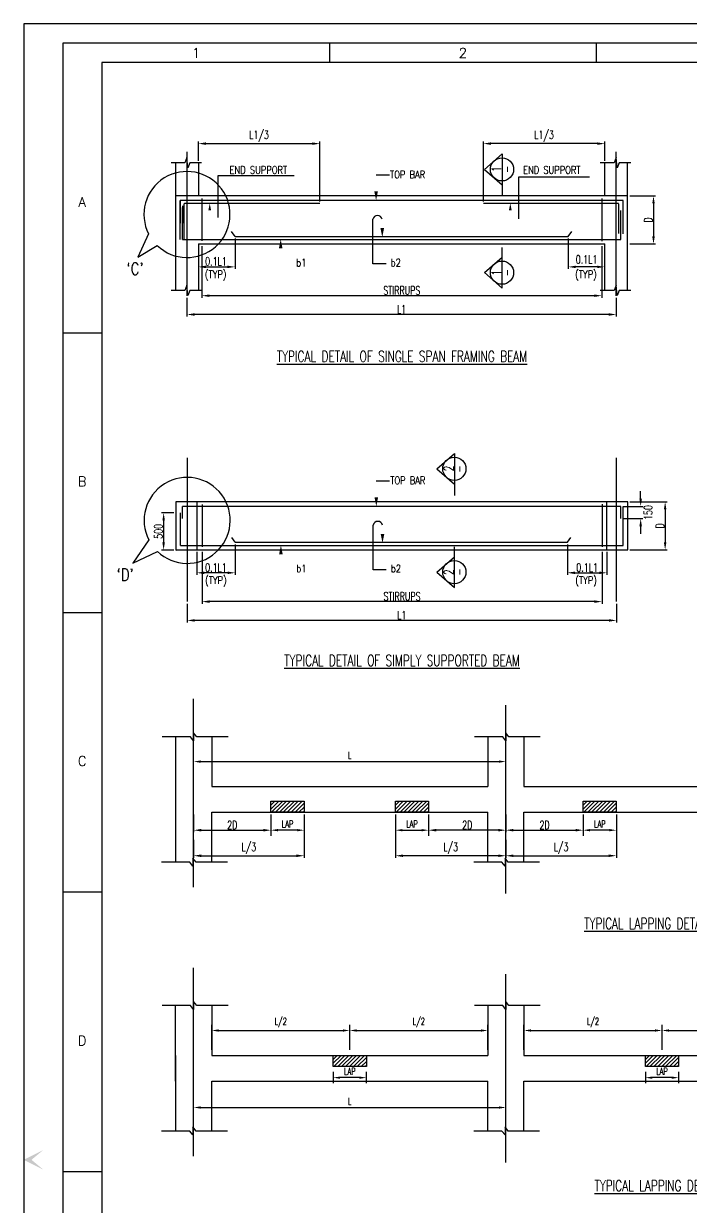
# Model space of a CAD drawing. Extents: x 489124 to 794428, y -356295 to -29813.
# Drawn here: x 511516 to 535695, y -221172 to -178265 of the extents above; entities that cross this region are included whole.
import ezdxf
from ezdxf.enums import TextEntityAlignment as Align
from ezdxf.lldxf.tags import DXFTag

# ---------------------------------------------------------------- set-up
doc = ezdxf.new("R2010")
doc.units = 0
doc.header["$LTSCALE"] = 500
doc.header["$MEASUREMENT"] = 0
doc.linetypes.add('CENTER2', pattern=[1.125, 0.75, -0.125, 0.125, -0.125])
doc.layers.get('DEFPOINTS').update_dxf_attribs({"color": 4})
for name, color, linetype in [('07', 5, 'Continuous'), ('08', 4, 'Continuous'), ('09', 6, 'Continuous'), ('BEAM', 4, 'Continuous'), ('BRAKE LINE', 8, 'Continuous'), ('CEN', 8, 'CENTER'), ('COL', 1, 'Continuous'), ('col & circal', 8, 'CENTER2'), ('CUTOUT2', 9, 'Continuous'), ('DIM', 5, 'Continuous'), ('LINK', 2, 'Continuous'), ('PNA', 10, 'Continuous'), ('REINFORCEMENT', 6, 'Continuous'), ('S-DIM-1', 5, 'Continuous'), ('SEC-LINE', 2, 'Continuous'), ('ST', 6, 'Continuous'), ('STIRRUPS', 2, 'Continuous'), ('TXT', 4, 'Continuous')]:
    doc.layers.add(name, color=color, linetype=linetype)
for name, color, linetype, lineweight in [('GRID TEXT', 6, 'Continuous', 15), ('HEADING-TXT', 1, 'Continuous', 25), ('SECT-TXT', 6, 'Continuous', 20)]:
    doc.layers.add(name, color=color, linetype=linetype, lineweight=lineweight)
doc.styles.add('ROMANC', font='romanc.shx', dxfattribs={"width": 0.8, "height": 250})
doc.styles.add('ROMANS', font='r.shx', dxfattribs={"width": 0.7, "bigfont": 'bigfont.shx'})
doc.styles.add('ROMENT', font='r.shx', dxfattribs={"bigfont": 'bigfont.shx'})
tags = doc.linetypes.add('CENTER', pattern=[2, 1.25, -0.25, 0.25, -0.25]).pattern_tags.tags
tags[10:11] = [DXFTag(74, 4), DXFTag(75, 0), DXFTag(340, '0'), DXFTag(46, 1.0), DXFTag(50, 0.0), DXFTag(44, 0.0), DXFTag(45, 0.0)]
tags[8:9] = [DXFTag(74, 4), DXFTag(75, 0), DXFTag(340, '0'), DXFTag(46, 1.0), DXFTag(50, 0.0), DXFTag(44, 0.0), DXFTag(45, 0.0)]
tags[6:7] = [DXFTag(74, 4), DXFTag(75, 0), DXFTag(340, '0'), DXFTag(46, 1.0), DXFTag(50, 0.0), DXFTag(44, 0.0), DXFTag(45, 0.0)]
tags[4:5] = [DXFTag(74, 4), DXFTag(75, 0), DXFTag(340, '0'), DXFTag(46, 1.0), DXFTag(50, 0.0), DXFTag(44, 0.0), DXFTag(45, 0.0)]
doc.dimstyles.new('Copy of INT2TIMES', dxfattribs={"dimtxt": 300, "dimasz": 275, "dimexe": 75, "dimexo": 75, "dimgap": 40, "dimtad": 1, "dimdec": 0, "dimlfac": 0.5, "dimrnd": 5, "dimzin": 0, "dimdsep": 46, "dimtxsty": 'ROMANS', "dimcen": -1, "dimclrd": 5, "dimclre": 5, "dimclrt": 4, "dimadec": 0, "dimazin": 0, "dimtfac": 1, "dimtdec": 0, "dimtix": 1, "dimtofl": 0, "dimtmove": 2, "dimatfit": 3, "dimfxl": 0, "dimtolj": 1, "dimtzin": 0, "dimarcsym": 0})
doc.dimstyles.new('dim100', dxfattribs={"dimtxt": 250, "dimasz": 250, "dimexe": 200, "dimexo": 200, "dimgap": 100, "dimtad": 1, "dimdec": 0, "dimzin": 0, "dimdsep": 46, "dimtxsty": 'ROMANS', "dimcen": 0, "dimclrd": 5, "dimclre": 5, "dimclrt": 4, "dimadec": 0, "dimazin": 0, "dimtfac": 1, "dimtdec": 0, "dimtix": 1, "dimtofl": 0, "dimtmove": 2, "dimatfit": 3, "dimfxl": 0, "dimtolj": 1, "dimtzin": 0, "dimlwd": -1, "dimlwe": -1, "dimarcsym": 0})

# ---------------------------------------------------------------- blocks, each defined once
blk = doc.blocks.new('FOLDER')
at = {"layer": 'PNA'}
for points in [[(-1250, 2500), (0, 0), (0, 1000)], [(1250, 2500), (0, 0), (0, 1000)]]:
    blk.add_solid(points, dxfattribs=at)
blk = doc.blocks.new('A1')
at = {"flags": 128}
blk.add_lwpolyline([(0, 0), (82779, 0), (82779, 58231), (0, 58231)], close=True, dxfattribs=at)
at = {"layer": 'PNA'}
for p, q in [((7718, 57739), (7718, 57247)), ((14453, 57739), (14453, 57247)), ((984, 50420), (1969, 50420)), ((984, 43358), (1969, 43358)), ((984, 36296), (1969, 36296)), ((984, 29233), (1969, 29233))]:
    blk.add_line(p, q, dxfattribs=at)
at = {"layer": 'PNA', "color": 1}
for points in [[(984, 492), (82287, 492), (82287, 57739), (984, 57739)], [(1969, 984), (81794, 984), (81794, 57247), (1969, 57247)]]:
    blk.add_lwpolyline(points, close=True, dxfattribs=at)
at = {"layer": 'PNA', "xscale": 0.196857838483993, "yscale": 0.196857838483993, "zscale": 0.196857838483993, "rotation": 270}
blk.add_blockref('FOLDER', (0, 29529), dxfattribs=at)
at = {"layer": 'PNA', "style": 'ROMANS'}
for s, p in [('1', (4352, 57493)), ('2', (11086, 57493)), ('A', (1476, 53728)), ('B', (1476, 46666)), ('C', (1476, 39604)), ('D', (1476, 32541))]:
    blk.add_text(s, height=246, dxfattribs=at).set_placement(p, align=Align.MIDDLE)
blk = doc.blocks.new('*D818')
at = {"layer": 'DEFPOINTS', "color": 0, "ltscale": 2}
for p in [(517969, -186251), (532456, -186251), (517969, -188126)]:
    blk.add_point(p, dxfattribs=at)
at = {"layer": 'DIM', "color": 5, "lineweight": -2, "ltscale": 2}
for p, q in [((517969, -186326), (517969, -188201)), ((532456, -186326), (532456, -188201)), ((532181, -188126), (518244, -188126))]:
    blk.add_line(p, q, dxfattribs=at)
at = {"layer": 'DIM', "color": 5, "ltscale": 2}
for points in [[(518244, -188080), (518244, -188172), (517969, -188126)], [(532181, -188080), (532181, -188172), (532456, -188126)]]:
    blk.add_solid(points, dxfattribs=at)
at = {"layer": 'DIM', "color": 4, "ltscale": 2, "insert": (525212, -187936), "char_height": 300, "attachment_point": 5, "style": 'ROMANS'}
blk.add_mtext('\\A1;STIRRUPS', dxfattribs=at)
blk = doc.blocks.new('*D819')
at = {"layer": 'DEFPOINTS', "color": 0, "ltscale": 2}
for p in [(517429, -188126), (532976, -188126), (517429, -188807)]:
    blk.add_point(p, dxfattribs=at)
at = {"layer": 'DIM', "color": 5, "lineweight": -2, "ltscale": 2}
for p, q in [((517429, -188201), (517429, -188882)), ((532976, -188201), (532976, -188882)), ((532701, -188807), (517704, -188807))]:
    blk.add_line(p, q, dxfattribs=at)
at = {"layer": 'DIM', "color": 5, "ltscale": 2}
for points in [[(517704, -188761), (517704, -188853), (517429, -188807)], [(532701, -188761), (532701, -188853), (532976, -188807)]]:
    blk.add_solid(points, dxfattribs=at)
at = {"layer": 'DIM', "color": 4, "ltscale": 2, "insert": (525203, -188617), "char_height": 300, "attachment_point": 5, "style": 'ROMANS'}
blk.add_mtext('\\A1;L1', dxfattribs=at)
blk = doc.blocks.new('*D820')
at = {"layer": 'DEFPOINTS', "color": 0, "ltscale": 2}
for p in [(519169, -185976), (517842, -187081), (519169, -187081)]:
    blk.add_point(p, dxfattribs=at)
at = {"layer": 'DIM', "color": 5, "lineweight": -2, "ltscale": 2}
for p, q in [((519169, -186051), (519169, -187156)), ((518117, -187081), (518894, -187081))]:
    blk.add_line(p, q, dxfattribs=at)
at = {"layer": 'DIM', "color": 5, "ltscale": 2}
for points in [[(518117, -187036), (518117, -187127), (517842, -187081)], [(518894, -187036), (518894, -187127), (519169, -187081)]]:
    blk.add_solid(points, dxfattribs=at)
at = {"layer": 'DIM', "color": 4, "ltscale": 2, "insert": (518479, -186881), "char_height": 300, "attachment_point": 5, "style": 'ROMANS'}
blk.add_mtext('\\A1;0.1L1', dxfattribs=at)
blk = doc.blocks.new('*D821')
at = {"layer": 'DEFPOINTS', "color": 0, "ltscale": 2}
for p in [(533389, -184508), (533389, -186251), (534326, -186251)]:
    blk.add_point(p, dxfattribs=at)
at = {"layer": 'DIM', "color": 5, "lineweight": -2, "ltscale": 2}
for p, q in [((533464, -184508), (534401, -184508)), ((534326, -184783), (534326, -185976)), ((533464, -186251), (534401, -186251))]:
    blk.add_line(p, q, dxfattribs=at)
at = {"layer": 'DIM', "color": 5, "ltscale": 2}
for points in [[(534280, -184783), (534372, -184783), (534326, -184508)], [(534280, -185976), (534372, -185976), (534326, -186251)]]:
    blk.add_solid(points, dxfattribs=at)
at = {"layer": 'DIM', "color": 4, "ltscale": 2, "insert": (534136, -185380), "char_height": 300, "attachment_point": 5, "rotation": 90, "style": 'ROMANS'}
blk.add_mtext('\\A1;D', dxfattribs=at)
blk = doc.blocks.new('*D822')
at = {"layer": 'DEFPOINTS', "color": 0, "ltscale": 2}
for p in [(522242, -182613), (517842, -183307), (522242, -184783)]:
    blk.add_point(p, dxfattribs=at)
at = {"layer": 'DIM', "color": 5, "lineweight": -2, "ltscale": 2}
for p, q in [((517842, -183232), (517842, -182538)), ((518117, -182613), (521967, -182613)), ((522242, -184708), (522242, -182538))]:
    blk.add_line(p, q, dxfattribs=at)
at = {"layer": 'DIM', "color": 5, "ltscale": 2}
for points in [[(518117, -182567), (518117, -182659), (517842, -182613)], [(521967, -182567), (521967, -182659), (522242, -182613)]]:
    blk.add_solid(points, dxfattribs=at)
at = {"layer": 'DIM', "color": 4, "ltscale": 2, "insert": (520042, -182344), "char_height": 300, "attachment_point": 5, "style": 'ROMANS'}
blk.add_mtext('\\A1;L1/3', dxfattribs=at)
blk = doc.blocks.new('*D823')
at = {"layer": 'DEFPOINTS', "color": 0, "ltscale": 2}
for p in [(528164, -182613), (532564, -183307), (528164, -184783)]:
    blk.add_point(p, dxfattribs=at)
at = {"layer": 'DIM', "color": 5, "lineweight": -2, "ltscale": 2}
for p, q in [((528164, -184708), (528164, -182538)), ((532289, -182613), (528439, -182613)), ((532564, -183232), (532564, -182538))]:
    blk.add_line(p, q, dxfattribs=at)
at = {"layer": 'DIM', "color": 5, "ltscale": 2}
for points in [[(528439, -182567), (528439, -182659), (528164, -182613)], [(532289, -182567), (532289, -182659), (532564, -182613)]]:
    blk.add_solid(points, dxfattribs=at)
at = {"layer": 'DIM', "color": 4, "ltscale": 2, "insert": (530364, -182344), "char_height": 300, "attachment_point": 5, "style": 'ROMANS'}
blk.add_mtext('\\A1;L1/3', dxfattribs=at)
blk = doc.blocks.new('*D827')
at = {"layer": 'DEFPOINTS', "color": 0, "ltscale": 2}
for p in [(517976, -197340), (532463, -197340), (517976, -199215)]:
    blk.add_point(p, dxfattribs=at)
at = {"layer": 'DIM', "color": 5, "lineweight": -2, "ltscale": 2}
for p, q in [((517976, -197415), (517976, -199290)), ((532463, -197415), (532463, -199290)), ((532188, -199215), (518251, -199215))]:
    blk.add_line(p, q, dxfattribs=at)
at = {"layer": 'DIM', "color": 5, "ltscale": 2}
for points in [[(518251, -199169), (518251, -199261), (517976, -199215)], [(532188, -199169), (532188, -199261), (532463, -199215)]]:
    blk.add_solid(points, dxfattribs=at)
at = {"layer": 'DIM', "color": 4, "ltscale": 2, "insert": (525220, -199025), "char_height": 300, "attachment_point": 5, "style": 'ROMANS'}
blk.add_mtext('\\A1;STIRRUPS', dxfattribs=at)
blk = doc.blocks.new('*D828')
at = {"layer": 'DEFPOINTS', "color": 0, "ltscale": 2}
for p in [(517437, -199215), (532984, -199215), (517437, -199896)]:
    blk.add_point(p, dxfattribs=at)
at = {"layer": 'DIM', "color": 5, "lineweight": -2, "ltscale": 2}
for p, q in [((517437, -199290), (517437, -199971)), ((532984, -199290), (532984, -199971)), ((532709, -199896), (517712, -199896))]:
    blk.add_line(p, q, dxfattribs=at)
at = {"layer": 'DIM', "color": 5, "ltscale": 2}
for points in [[(517712, -199850), (517712, -199942), (517437, -199896)], [(532709, -199850), (532709, -199942), (532984, -199896)]]:
    blk.add_solid(points, dxfattribs=at)
at = {"layer": 'DIM', "color": 4, "ltscale": 2, "insert": (525210, -199706), "char_height": 300, "attachment_point": 5, "style": 'ROMANS'}
blk.add_mtext('\\A1;L1', dxfattribs=at)
blk = doc.blocks.new('*D829')
at = {"layer": 'DEFPOINTS', "color": 0, "ltscale": 2}
for p in [(533396, -195597), (533396, -197340), (534748, -197340)]:
    blk.add_point(p, dxfattribs=at)
at = {"layer": 'DIM', "color": 5, "lineweight": -2, "ltscale": 2}
for p, q in [((533471, -195597), (534823, -195597)), ((534748, -195872), (534748, -197065)), ((533471, -197340), (534823, -197340))]:
    blk.add_line(p, q, dxfattribs=at)
at = {"layer": 'DIM', "color": 5, "ltscale": 2}
for points in [[(534703, -195872), (534794, -195872), (534748, -195597)], [(534703, -197065), (534794, -197065), (534748, -197340)]]:
    blk.add_solid(points, dxfattribs=at)
at = {"layer": 'DIM', "color": 4, "ltscale": 2, "insert": (534558, -196469), "char_height": 300, "attachment_point": 5, "rotation": 90, "style": 'ROMANS'}
blk.add_mtext('\\A1;D', dxfattribs=at)
blk = doc.blocks.new('*D830')
at = {"layer": 'DEFPOINTS', "color": 0, "ltscale": 2}
for p in [(533149, -195762), (533861, -195762), (533149, -196207)]:
    blk.add_point(p, dxfattribs=at)
at = {"layer": 'DIM', "color": 5, "lineweight": -2, "ltscale": 2}
for p, q in [((533861, -195487), (533861, -195212)), ((533224, -195762), (533936, -195762)), ((533224, -196207), (533936, -196207)), ((533861, -196482), (533861, -196757))]:
    blk.add_line(p, q, dxfattribs=at)
at = {"layer": 'DIM', "color": 5, "ltscale": 2}
for points in [[(533816, -195487), (533907, -195487), (533861, -195762)], [(533816, -196482), (533907, -196482), (533861, -196207)]]:
    blk.add_solid(points, dxfattribs=at)
at = {"layer": 'DIM', "color": 4, "ltscale": 2, "insert": (534132, -195985), "char_height": 300, "attachment_point": 5, "rotation": 90, "style": 'ROMANS'}
blk.add_mtext('\\A1;150', dxfattribs=at)
blk = doc.blocks.new('*D834')
at = {"layer": 'DEFPOINTS', "color": 0}
for p in [(517024, -195993), (516584, -197345), (517033, -197345)]:
    blk.add_point(p, dxfattribs=at)
at = {"layer": 'DIM', "color": 5, "lineweight": -2, "ltscale": 2}
for p, q in [((516949, -195993), (516509, -195993)), ((516584, -196268), (516584, -197070)), ((516958, -197345), (516509, -197345))]:
    blk.add_line(p, q, dxfattribs=at)
at = {"layer": 'DIM', "color": 5}
for points in [[(516629, -196268), (516538, -196268), (516584, -195993)], [(516538, -197070), (516629, -197070), (516584, -197345)]]:
    blk.add_solid(points, dxfattribs=at)
at = {"layer": 'DIM', "color": 4, "insert": (516394, -196669), "char_height": 300, "attachment_point": 5, "rotation": 90, "style": 'ROMANS'}
blk.add_mtext('\\A1;{500}', dxfattribs=at)
blk = doc.blocks.new('*D835')
at = {"layer": 'DEFPOINTS', "color": 0, "ltscale": 2}
for p in [(531236, -185976), (531236, -187081), (532564, -187081)]:
    blk.add_point(p, dxfattribs=at)
at = {"layer": 'DIM', "color": 5, "lineweight": -2, "ltscale": 2}
for p, q in [((531236, -186051), (531236, -187156)), ((532289, -187081), (531511, -187081))]:
    blk.add_line(p, q, dxfattribs=at)
at = {"layer": 'DIM', "color": 5, "ltscale": 2}
for points in [[(531511, -187036), (531511, -187127), (531236, -187081)], [(532289, -187036), (532289, -187127), (532564, -187081)]]:
    blk.add_solid(points, dxfattribs=at)
at = {"layer": 'DIM', "color": 4, "ltscale": 2, "insert": (531900, -186812), "char_height": 300, "attachment_point": 5, "style": 'ROMANS'}
blk.add_mtext('\\A1;0.1L1', dxfattribs=at)
blk = doc.blocks.new('*D837')
at = {"layer": 'DEFPOINTS', "color": 0, "ltscale": 2}
for p in [(517783, -197340), (519177, -197065), (517783, -198170)]:
    blk.add_point(p, dxfattribs=at)
at = {"layer": 'DIM', "color": 5, "lineweight": -2, "ltscale": 2}
for p, q in [((519177, -197140), (519177, -198245)), ((517783, -197415), (517783, -198245)), ((518902, -198170), (518058, -198170))]:
    blk.add_line(p, q, dxfattribs=at)
at = {"layer": 'DIM', "color": 5, "ltscale": 2}
for points in [[(518058, -198125), (518058, -198216), (517783, -198170)], [(518902, -198125), (518902, -198216), (519177, -198170)]]:
    blk.add_solid(points, dxfattribs=at)
at = {"layer": 'DIM', "color": 4, "ltscale": 2, "insert": (518480, -197980), "char_height": 300, "attachment_point": 5, "style": 'ROMANS'}
blk.add_mtext('\\A1;{\\A1;0.1L1}', dxfattribs=at)
blk = doc.blocks.new('*D838')
at = {"layer": 'DEFPOINTS', "color": 0, "ltscale": 2}
for p in [(531206, -197065), (532637, -197340), (532637, -198170)]:
    blk.add_point(p, dxfattribs=at)
at = {"layer": 'DIM', "color": 5, "lineweight": -2, "ltscale": 2}
for p, q in [((531206, -197140), (531206, -198245)), ((532637, -197415), (532637, -198245)), ((531481, -198170), (532362, -198170))]:
    blk.add_line(p, q, dxfattribs=at)
at = {"layer": 'DIM', "color": 5, "ltscale": 2}
for points in [[(531481, -198125), (531481, -198216), (531206, -198170)], [(532362, -198125), (532362, -198216), (532637, -198170)]]:
    blk.add_solid(points, dxfattribs=at)
at = {"layer": 'DIM', "color": 4, "ltscale": 2, "insert": (531921, -197980), "char_height": 300, "attachment_point": 5, "style": 'ROMANS'}
blk.add_mtext('\\A1;{\\A1;0.1L1}', dxfattribs=at)
blk = doc.blocks.new('*D712')
at = {"layer": 'DEFPOINTS', "color": 0}
for p in [(526180, -206851), (528980, -206851), (526180, -207501)]:
    blk.add_point(p, dxfattribs=at)
at = {"layer": 'DIM', "color": 5, "lineweight": -2, "ltscale": 2}
for p, q in [((526180, -206926), (526180, -207576)), ((528980, -206926), (528980, -207576)), ((528705, -207501), (526455, -207501))]:
    blk.add_line(p, q, dxfattribs=at)
at = {"layer": 'DIM', "color": 5}
for points in [[(526455, -207455), (526455, -207547), (526180, -207501)], [(528705, -207547), (528705, -207455), (528980, -207501)]]:
    blk.add_solid(points, dxfattribs=at)
at = {"layer": 'DIM', "color": 4, "insert": (527580, -207311), "char_height": 300, "attachment_point": 5, "style": 'ROMANS'}
blk.add_mtext('\\A1;{2D}', dxfattribs=at)
blk = doc.blocks.new('*D713')
at = {"layer": 'DEFPOINTS', "color": 0}
for p in [(524980, -206851), (526180, -206851), (526180, -207501)]:
    blk.add_point(p, dxfattribs=at)
at = {"layer": 'S-DIM-1', "color": 5}
for p, q in [((524980, -207051), (524980, -207701)), ((526180, -207051), (526180, -207701)), ((525230, -207501), (525930, -207501))]:
    blk.add_line(p, q, dxfattribs=at)
for points in [[(525230, -207459), (525230, -207542), (524980, -207501)], [(525930, -207459), (525930, -207542), (526180, -207501)]]:
    blk.add_solid(points, dxfattribs=at)
at = {"layer": 'S-DIM-1', "color": 4, "insert": (525580, -207276), "char_height": 250, "attachment_point": 5, "style": 'ROMANS'}
blk.add_mtext('\\A1;LAP', dxfattribs=at)
blk = doc.blocks.new('*D714')
at = {"layer": 'DEFPOINTS', "color": 0, "ltscale": 2}
for p in [(524980, -206851), (528980, -207777), (524980, -208427)]:
    blk.add_point(p, dxfattribs=at)
at = {"layer": 'DIM', "color": 5, "lineweight": -2, "ltscale": 2}
for p, q in [((524980, -206926), (524980, -208502)), ((528980, -207852), (528980, -208502)), ((528705, -208427), (525255, -208427))]:
    blk.add_line(p, q, dxfattribs=at)
at = {"layer": 'DIM', "color": 5, "ltscale": 2}
for points in [[(525255, -208381), (525255, -208473), (524980, -208427)], [(528705, -208381), (528705, -208473), (528980, -208427)]]:
    blk.add_solid(points, dxfattribs=at)
at = {"layer": 'DIM', "color": 4, "ltscale": 2, "insert": (526980, -208158), "char_height": 300, "attachment_point": 5, "style": 'ROMANS'}
blk.add_mtext('\\A1;L/3', dxfattribs=at)
blk = doc.blocks.new('*D715')
at = {"layer": 'DEFPOINTS', "color": 0}
for p in [(517671, -206851), (520471, -206851), (520471, -207501)]:
    blk.add_point(p, dxfattribs=at)
at = {"layer": 'DIM', "color": 5, "lineweight": -2, "ltscale": 2}
for p, q in [((517671, -206926), (517671, -207576)), ((520471, -206926), (520471, -207576)), ((517946, -207501), (520196, -207501))]:
    blk.add_line(p, q, dxfattribs=at)
at = {"layer": 'DIM', "color": 5}
for points in [[(517946, -207455), (517946, -207547), (517671, -207501)], [(520196, -207547), (520196, -207455), (520471, -207501)]]:
    blk.add_solid(points, dxfattribs=at)
at = {"layer": 'DIM', "color": 4, "insert": (519071, -207311), "char_height": 300, "attachment_point": 5, "style": 'ROMANS'}
blk.add_mtext('\\A1;{2D}', dxfattribs=at)
blk = doc.blocks.new('*D716')
at = {"layer": 'DEFPOINTS', "color": 0}
for p in [(520471, -206851), (521671, -206851), (520471, -207501)]:
    blk.add_point(p, dxfattribs=at)
at = {"layer": 'S-DIM-1', "color": 5}
for p, q in [((520471, -207051), (520471, -207701)), ((521671, -207051), (521671, -207701)), ((521421, -207501), (520721, -207501))]:
    blk.add_line(p, q, dxfattribs=at)
for points in [[(520721, -207459), (520721, -207542), (520471, -207501)], [(521421, -207459), (521421, -207542), (521671, -207501)]]:
    blk.add_solid(points, dxfattribs=at)
at = {"layer": 'S-DIM-1', "color": 4, "insert": (521071, -207276), "char_height": 250, "attachment_point": 5, "style": 'ROMANS'}
blk.add_mtext('\\A1;LAP', dxfattribs=at)
blk = doc.blocks.new('*D717')
at = {"layer": 'DEFPOINTS', "color": 0, "ltscale": 2}
for p in [(521671, -206851), (517671, -207777), (521671, -208427)]:
    blk.add_point(p, dxfattribs=at)
at = {"layer": 'DIM', "color": 5, "lineweight": -2, "ltscale": 2}
for p, q in [((521671, -206926), (521671, -208502)), ((517671, -207852), (517671, -208502)), ((517946, -208427), (521396, -208427))]:
    blk.add_line(p, q, dxfattribs=at)
at = {"layer": 'DIM', "color": 5, "ltscale": 2}
for points in [[(517946, -208381), (517946, -208473), (517671, -208427)], [(521396, -208381), (521396, -208473), (521671, -208427)]]:
    blk.add_solid(points, dxfattribs=at)
at = {"layer": 'DIM', "color": 4, "ltscale": 2, "insert": (519671, -208158), "char_height": 300, "attachment_point": 5, "style": 'ROMANS'}
blk.add_mtext('\\A1;L/3', dxfattribs=at)
blk = doc.blocks.new('*D718')
at = {"layer": 'DEFPOINTS', "color": 0}
for p in [(528980, -206851), (531780, -206851), (531780, -207501)]:
    blk.add_point(p, dxfattribs=at)
at = {"layer": 'DIM', "color": 5, "lineweight": -2, "ltscale": 2}
for p, q in [((528980, -206926), (528980, -207576)), ((531780, -206926), (531780, -207576)), ((529255, -207501), (531505, -207501))]:
    blk.add_line(p, q, dxfattribs=at)
at = {"layer": 'DIM', "color": 5}
for points in [[(529255, -207455), (529255, -207547), (528980, -207501)], [(531505, -207547), (531505, -207455), (531780, -207501)]]:
    blk.add_solid(points, dxfattribs=at)
at = {"layer": 'DIM', "color": 4, "insert": (530380, -207311), "char_height": 300, "attachment_point": 5, "style": 'ROMANS'}
blk.add_mtext('\\A1;{2D}', dxfattribs=at)
blk = doc.blocks.new('*D719')
at = {"layer": 'DEFPOINTS', "color": 0}
for p in [(531780, -206851), (532980, -206851), (531780, -207501)]:
    blk.add_point(p, dxfattribs=at)
at = {"layer": 'S-DIM-1', "color": 5}
for p, q in [((531780, -207051), (531780, -207701)), ((532980, -207051), (532980, -207701)), ((532730, -207501), (532030, -207501))]:
    blk.add_line(p, q, dxfattribs=at)
for points in [[(532030, -207459), (532030, -207542), (531780, -207501)], [(532730, -207459), (532730, -207542), (532980, -207501)]]:
    blk.add_solid(points, dxfattribs=at)
at = {"layer": 'S-DIM-1', "color": 4, "insert": (532380, -207276), "char_height": 250, "attachment_point": 5, "style": 'ROMANS'}
blk.add_mtext('\\A1;LAP', dxfattribs=at)
blk = doc.blocks.new('*D720')
at = {"layer": 'DEFPOINTS', "color": 0, "ltscale": 2}
for p in [(532980, -206851), (528980, -207777), (532980, -208427)]:
    blk.add_point(p, dxfattribs=at)
at = {"layer": 'DIM', "color": 5, "lineweight": -2, "ltscale": 2}
for p, q in [((532980, -206926), (532980, -208502)), ((528980, -207852), (528980, -208502)), ((529255, -208427), (532705, -208427))]:
    blk.add_line(p, q, dxfattribs=at)
at = {"layer": 'DIM', "color": 5, "ltscale": 2}
for points in [[(529255, -208381), (529255, -208473), (528980, -208427)], [(532705, -208381), (532705, -208473), (532980, -208427)]]:
    blk.add_solid(points, dxfattribs=at)
at = {"layer": 'DIM', "color": 4, "ltscale": 2, "insert": (530980, -208158), "char_height": 300, "attachment_point": 5, "style": 'ROMANS'}
blk.add_mtext('\\A1;L/3', dxfattribs=at)
blk = doc.blocks.new('*D724')
at = {"layer": 'DEFPOINTS', "color": 0}
for p in [(517671, -205014), (528980, -205014), (528980, -205014)]:
    blk.add_point(p, dxfattribs=at)
at = {"layer": 'S-DIM-1', "color": 5}
blk.add_line((517921, -205014), (528730, -205014), dxfattribs=at)
for points in [[(517921, -204972), (517921, -205056), (517671, -205014)], [(528730, -204972), (528730, -205056), (528980, -205014)]]:
    blk.add_solid(points, dxfattribs=at)
at = {"layer": 'S-DIM-1', "color": 4, "insert": (523325, -204789), "char_height": 250, "attachment_point": 5, "style": 'ROMANS'}
blk.add_mtext('\\A1;L', dxfattribs=at)
blk = doc.blocks.new('*D726')
at = {"layer": 'DEFPOINTS', "color": 0}
for p in [(517671, -217553), (528980, -217553), (528980, -217553)]:
    blk.add_point(p, dxfattribs=at)
at = {"layer": 'S-DIM-1', "color": 5}
blk.add_line((517921, -217553), (528730, -217553), dxfattribs=at)
for points in [[(517921, -217512), (517921, -217595), (517671, -217553)], [(528730, -217512), (528730, -217595), (528980, -217553)]]:
    blk.add_solid(points, dxfattribs=at)
at = {"layer": 'S-DIM-1', "color": 4, "insert": (523325, -217328), "char_height": 250, "attachment_point": 5, "style": 'ROMANS'}
blk.add_mtext('\\A1;L', dxfattribs=at)
blk = doc.blocks.new('*D727')
at = {"layer": 'DEFPOINTS', "color": 0}
for p in [(523325, -214762), (518325, -215665), (523325, -215665)]:
    blk.add_point(p, dxfattribs=at)
at = {"layer": 'S-DIM-1', "color": 5}
for p, q in [((518325, -215465), (518325, -214562)), ((518575, -214762), (523075, -214762)), ((523325, -215465), (523325, -214562))]:
    blk.add_line(p, q, dxfattribs=at)
for points in [[(518575, -214720), (518575, -214804), (518325, -214762)], [(523075, -214720), (523075, -214804), (523325, -214762)]]:
    blk.add_solid(points, dxfattribs=at)
at = {"layer": 'S-DIM-1', "color": 4, "insert": (520825, -214471), "char_height": 250, "attachment_point": 5, "style": 'ROMANS'}
blk.add_mtext('\\A1;L/2', dxfattribs=at)
blk = doc.blocks.new('*D728')
at = {"layer": 'DEFPOINTS', "color": 0}
for p in [(528325, -214762), (523325, -215665), (528325, -215665)]:
    blk.add_point(p, dxfattribs=at)
at = {"layer": 'S-DIM-1', "color": 5}
for p, q in [((523325, -215465), (523325, -214562)), ((523575, -214762), (528075, -214762)), ((528325, -215465), (528325, -214562))]:
    blk.add_line(p, q, dxfattribs=at)
for points in [[(523575, -214720), (523575, -214804), (523325, -214762)], [(528075, -214720), (528075, -214804), (528325, -214762)]]:
    blk.add_solid(points, dxfattribs=at)
at = {"layer": 'S-DIM-1', "color": 4, "insert": (525825, -214471), "char_height": 250, "attachment_point": 5, "style": 'ROMANS'}
blk.add_mtext('\\A1;L/2', dxfattribs=at)
blk = doc.blocks.new('*D729')
at = {"layer": 'DEFPOINTS', "color": 0}
for p in [(534634, -214762), (529634, -215665), (534634, -215665)]:
    blk.add_point(p, dxfattribs=at)
at = {"layer": 'S-DIM-1', "color": 5}
for p, q in [((529634, -215465), (529634, -214562)), ((529884, -214762), (534384, -214762)), ((534634, -215465), (534634, -214562))]:
    blk.add_line(p, q, dxfattribs=at)
for points in [[(529884, -214720), (529884, -214804), (529634, -214762)], [(534384, -214720), (534384, -214804), (534634, -214762)]]:
    blk.add_solid(points, dxfattribs=at)
at = {"layer": 'S-DIM-1', "color": 4, "insert": (532134, -214471), "char_height": 250, "attachment_point": 5, "style": 'ROMANS'}
blk.add_mtext('\\A1;L/2', dxfattribs=at)
blk = doc.blocks.new('*D730')
at = {"layer": 'DEFPOINTS', "color": 0}
for p in [(539634, -214762), (534634, -215665), (539634, -215665)]:
    blk.add_point(p, dxfattribs=at)
at = {"layer": 'S-DIM-1', "color": 5}
for p, q in [((534634, -215465), (534634, -214562)), ((534884, -214762), (539384, -214762)), ((539634, -215465), (539634, -214562))]:
    blk.add_line(p, q, dxfattribs=at)
for points in [[(534884, -214720), (534884, -214804), (534634, -214762)], [(539384, -214720), (539384, -214804), (539634, -214762)]]:
    blk.add_solid(points, dxfattribs=at)
at = {"layer": 'S-DIM-1', "color": 4, "insert": (537134, -214471), "char_height": 250, "attachment_point": 5, "style": 'ROMANS'}
blk.add_mtext('\\A1;L/2', dxfattribs=at)
blk = doc.blocks.new('*D865')
at = {"layer": 'DEFPOINTS', "color": 0}
for p in [(522725, -216066), (523925, -216066), (522725, -216471)]:
    blk.add_point(p, dxfattribs=at)
at = {"layer": 'S-DIM-1', "color": 5}
for p, q in [((522725, -216266), (522725, -216671)), ((523675, -216471), (522975, -216471)), ((523925, -216266), (523925, -216671))]:
    blk.add_line(p, q, dxfattribs=at)
for points in [[(522975, -216430), (522975, -216513), (522725, -216471)], [(523675, -216513), (523675, -216430), (523925, -216471)]]:
    blk.add_solid(points, dxfattribs=at)
at = {"layer": 'S-DIM-1', "color": 4, "insert": (523325, -216246), "char_height": 250, "attachment_point": 5, "style": 'ROMANS'}
blk.add_mtext('\\A1;LAP', dxfattribs=at)
blk = doc.blocks.new('*D866')
at = {"layer": 'DEFPOINTS', "color": 0}
for p in [(534034, -216066), (535234, -216066), (534034, -216471)]:
    blk.add_point(p, dxfattribs=at)
at = {"layer": 'S-DIM-1', "color": 5}
for p, q in [((534034, -216266), (534034, -216671)), ((534984, -216471), (534284, -216471)), ((535234, -216266), (535234, -216671))]:
    blk.add_line(p, q, dxfattribs=at)
for points in [[(534284, -216430), (534284, -216513), (534034, -216471)], [(534984, -216513), (534984, -216430), (535234, -216471)]]:
    blk.add_solid(points, dxfattribs=at)
at = {"layer": 'S-DIM-1', "color": 4, "insert": (534634, -216246), "char_height": 250, "attachment_point": 5, "style": 'ROMANS'}
blk.add_mtext('\\A1;LAP', dxfattribs=at)

msp = doc.modelspace()

# ---------------------------------------------------------------- hatches: boundary and pattern name
at = {"layer": 'BEAM'}
h = msp.add_hatch(dxfattribs=at)
h.set_pattern_fill('ANSI31', color=253, scale=800, style=0)
h.set_pattern_definition([(45, (-5131285.42, 2060682.13), (-70.7106781, 70.7106781), [])])
h.paths.add_polyline_path([(520471.114, -206449.743), (520471.114, -206850.854), (521671.114, -206850.854), (521671.114, -206449.743)])
h = msp.add_hatch(dxfattribs=at)
h.set_pattern_fill('ANSI31', color=253, scale=800, style=0)
h.set_pattern_definition([(45, (-5126776.66, 2060682.13), (-70.7106781, 70.7106781), [])])
h.paths.add_polyline_path([(524979.877, -206850.854), (526179.877, -206850.854), (526179.877, -206449.743), (524979.877, -206449.743)])
h = msp.add_hatch(dxfattribs=at)
h.set_pattern_fill('ANSI31', color=253, scale=800, style=0)
h.set_pattern_definition([(45, (-5119976.66, 2060682.13), (-70.7106781, 70.7106781), [])])
h.paths.add_polyline_path([(531779.877, -206850.854), (532979.877, -206850.854), (532979.877, -206449.743), (531779.877, -206449.743)])
h = msp.add_hatch(dxfattribs=at)
h.set_pattern_fill('ANSI31', color=253, scale=800, style=0)
h.set_pattern_definition([(45, (-5129031.04, 2051466.72), (-70.7106781, 70.7106781), [])])
h.paths.add_polyline_path([(522725.496, -215665.151), (522725.496, -216066.262), (523925.496, -216066.262), (523925.496, -215665.151)])
h = msp.add_hatch(dxfattribs=at)
h.set_pattern_fill('ANSI31', color=253, scale=800, style=0)
h.set_pattern_definition([(45, (-5117722.28, 2051466.72), (-70.7106781, 70.7106781), [])])
h.paths.add_polyline_path([(534034.259, -215665.151), (534034.259, -216066.262), (535234.259, -216066.262), (535234.259, -215665.151)])

# ---------------------------------------------------------------- linework, layer by layer
at = {"layer": '07', "elevation": 0, "flags": 128}
for points in [[(524502.883, -185353.92, 0, 0, 0), (524502.883, -186003.777, 0, 132, 0), (524502.883, -185673.996, 132, 132, 0)], [(524510.355, -196442.842, 0, 0, 0), (524510.355, -197092.699, 0, 132, 0), (524510.355, -196762.918, 132, 132, 0)]]:
    msp.add_lwpolyline(points, format="xyseb", dxfattribs=at)
at = {"layer": '08'}
for p, q in [((533388.538, -184507.996), (517016.732, -184507.996)), ((517841.732, -186251.277), (532563.538, -186251.277)), ((533396.009, -195596.917), (517024.204, -195596.917)), ((517783.204, -195596.917), (517783.204, -197340.199)), ((532637.009, -197340.199), (532637.009, -195596.917)), ((517024.204, -197340.199), (517783.204, -197340.199)), ((517024.204, -197345.434), (517033.038, -197345.434)), ((517783.204, -197340.199), (532637.009, -197340.199)), ((532637.009, -197340.199), (533396.009, -197340.199))]:
    msp.add_line(p, q, dxfattribs=at)
at = {"layer": 'BEAM'}
for p, q in [((517016.732, -204111.316), (517016.732, -208657.41)), ((518325.496, -204110.661), (518325.496, -205917.218)), ((528325.496, -204110.661), (528325.496, -205917.218)), ((529634.259, -204110.661), (529634.259, -205917.218)), ((518325.496, -205917.218), (528325.496, -205917.218)), ((529634.259, -205917.218), (539634.259, -205917.218)), ((529634.259, -205917.218), (539634.259, -205917.218)), ((518325.496, -206850.854), (528325.496, -206850.854)), ((518325.496, -208657.41), (518325.496, -206850.854)), ((528325.496, -208657.41), (528325.496, -206850.854)), ((529634.259, -206850.854), (536562.149, -206837.3)), ((529634.259, -206850.854), (539634.259, -206850.854)), ((529634.259, -208657.41), (529634.259, -206850.854)), ((517016.732, -216598.787), (517016.732, -213858.595)), ((518325.496, -213858.595), (518325.496, -215665.151)), ((528325.496, -213858.595), (528325.496, -215665.151)), ((529634.259, -213858.595), (529634.259, -215665.151)), ((517016.732, -215665.151), (517016.732, -218405.344)), ((518325.496, -215665.151), (528325.496, -215665.151)), ((529634.259, -215665.151), (539634.259, -215665.151)), ((529634.259, -215665.151), (539634.259, -215665.151)), ((518325.496, -216598.787), (528325.496, -216598.787)), ((518325.496, -218405.344), (518325.496, -216598.787)), ((528325.496, -218405.344), (528325.496, -216598.787)), ((529634.259, -216598.787), (535253.385, -216598.787)), ((529634.259, -216598.787), (539634.259, -216598.787)), ((529634.259, -218405.344), (529634.259, -216598.787))]:
    msp.add_line(p, q, dxfattribs=at)
at = {"layer": 'BEAM', "elevation": 0}
for points in [[(520471.114, -206449.743), (521671.114, -206449.743), (521671.114, -206850.854), (520471.114, -206850.854)], [(524979.877, -206449.743), (526179.877, -206449.743), (526179.877, -206850.854), (524979.877, -206850.854)], [(531779.877, -206449.743), (532979.877, -206449.743), (532979.877, -206850.854), (531779.877, -206850.854)], [(522725.496, -215665.151), (523925.496, -215665.151), (523925.496, -216066.262), (522725.496, -216066.262)], [(534034.259, -215665.151), (535234.259, -215665.151), (535234.259, -216066.262), (534034.259, -216066.262)]]:
    msp.add_lwpolyline(points, close=True, dxfattribs=at)
at = {"layer": 'BRAKE LINE', "ltscale": 2, "elevation": 0}
for points in [[(517958.747, -183307.075), (517536.618, -183307.075), (517464.547, -183492.306), (517423.364, -183121.845), (517351.293, -183307.075), (516851.945, -183307.075)], [(533505.553, -183307.075), (533083.423, -183307.075), (533011.352, -183492.306), (532970.169, -183121.845), (532898.098, -183307.075), (532398.751, -183307.075)], [(517958.747, -187932.364), (517536.618, -187932.364), (517464.547, -188117.594), (517423.364, -187747.133), (517351.293, -187932.364), (516851.945, -187932.364)], [(533505.553, -187932.364), (533083.423, -187932.364), (533011.352, -188117.594), (532970.169, -187747.133), (532898.098, -187932.364), (532398.751, -187932.364)]]:
    msp.add_lwpolyline(points, dxfattribs=at)
at = {"layer": 'CEN'}
for p, q in [((517429.232, -182908.443), (517429.232, -188126.139)), ((532976.038, -188126.139), (532976.038, -182908.443)), ((517436.704, -193997.365), (517436.704, -199215.061)), ((532983.509, -199215.061), (532983.509, -193997.365))]:
    msp.add_line(p, q, dxfattribs=at)
at = {"layer": 'COL', "ltscale": 2}
for p, q in [((517841.732, -183307.075), (517841.732, -184507.996)), ((532563.538, -184507.996), (532563.538, -183323.917)), ((533388.538, -187932.364), (533388.538, -183323.917)), ((517841.732, -186251.277), (517841.732, -187932.364)), ((532563.538, -187932.364), (532563.538, -186251.277)), ((533396.009, -197340.199), (533396.009, -195596.917))]:
    msp.add_line(p, q, dxfattribs=at)
at = {"layer": 'COL', "ltscale": 2, "elevation": 0}
for points in [[(517016.732, -183307.075), (517016.732, -187932.364)], [(517024.204, -195596.917), (517024.204, -197340.199)]]:
    msp.add_lwpolyline(points, dxfattribs=at)
at = {"layer": 'col & circal', "linetype": 'CENTER2', "ltscale": 50}
for p, q in [((517671.114, -209563.298), (517671.114, -202737.955)), ((528979.877, -209796.707), (528979.877, -202971.364)), ((517671.114, -219311.231), (517671.114, -212485.889)), ((528979.877, -219544.641), (528979.877, -212719.298))]:
    msp.add_line(p, q, dxfattribs=at)
at = {"layer": 'CUTOUT2', "linetype": 'Continuous', "elevation": 0}
for points in [[(518918.133, -204111.322), (517783.599, -204111.298), (517671.114, -203965.7), (517671.114, -204255.623), (517555.779, -204111.298), (516531.191, -204111.331)], [(530226.897, -204111.327), (529092.362, -204111.303), (528979.877, -203965.704), (528979.877, -204255.627), (528864.542, -204111.303), (527839.955, -204111.336)], [(518891.38, -208657.418), (517756.846, -208657.394), (517644.361, -208511.795), (517644.361, -208801.718), (517529.026, -208657.394), (516504.438, -208657.427)], [(530200.144, -208657.422), (529065.609, -208657.398), (528953.124, -208511.799), (528953.124, -208801.723), (528837.789, -208657.398), (527813.202, -208657.431)], [(518918.133, -213859.256), (517783.599, -213859.232), (517671.114, -213713.633), (517671.114, -214003.556), (517555.779, -213859.232), (516531.191, -213859.265)], [(530226.897, -213859.26), (529092.362, -213859.237), (528979.877, -213713.638), (528979.877, -214003.561), (528864.542, -213859.237), (527839.955, -213859.27)], [(518891.38, -218405.351), (517756.846, -218405.327), (517644.361, -218259.728), (517644.361, -218549.652), (517529.026, -218405.327), (516504.438, -218405.36)], [(530200.144, -218405.356), (529065.609, -218405.332), (528953.124, -218259.733), (528953.124, -218549.656), (528837.789, -218405.332), (527813.202, -218405.365)]]:
    msp.add_lwpolyline(points, dxfattribs=at)
at = {"layer": 'DIM', "ltscale": 2}
for p, q in [((518556.851, -183764.474), (521305.794, -183764.474)), ((518556.851, -185291.822), (518556.851, -183764.474)), ((524759.362, -183762.453), (524279.067, -183762.453)), ((529443.264, -185338.638), (529443.264, -183811.291)), ((529443.264, -183811.291), (532005.205, -183811.291)), ((524161.231, -186970.264), (524161.231, -185353.92)), ((515649.609, -186728.421), (516351.895, -186308.674)), ((524641.525, -186970.264), (524161.231, -186970.264)), ((524766.833, -194851.374), (524286.539, -194851.374)), ((524168.702, -198059.186), (524168.702, -196442.842)), ((515468.737, -197817.343), (516359.367, -197397.595)), ((524648.997, -198059.186), (524168.702, -198059.186))]:
    msp.add_line(p, q, dxfattribs=at)
at = {"layer": 'DIM'}
for p, q in [((516040.054, -185888.742), (515649.609, -186728.421)), ((516047.526, -196977.663), (515468.737, -197817.343))]:
    msp.add_line(p, q, dxfattribs=at)
at = {"layer": 'DIM', "ltscale": 2, "elevation": 0, "flags": 128}
for points in [[(524279.067, -183762.453, 0, 0, 0), (524279.067, -184672.996, 0, 132, 0), (524279.067, -184343.215, 132, 132, 0)], [(518556.851, -185291.822, 0, 0, 0), (518253.83, -185291.822, 0, 0, 0), (518253.83, -184781.366, 0, 99, 0), (518253.83, -185028.702, 99, 99, 0)], [(529443.264, -185338.638, 0, 0, 0), (529140.243, -185338.638, 0, 0, 0), (529140.243, -184778.683, 0, 99, 0), (529140.243, -185026.018, 99, 99, 0)], [(521303.724, -186970.264, 0, 0, 0), (520823.43, -186970.264, 0, 0, 0), (520823.43, -186082.856, 0, 132, 0), (520823.43, -186412.637, 132, 132, 0)], [(524286.539, -194851.374, 0, 0, 0), (524286.539, -195761.917, 0, 132, 0), (524286.539, -195432.136, 132, 132, 0)], [(521311.196, -198059.186, 0, 0, 0), (520830.901, -198059.186, 0, 0, 0), (520830.901, -197171.778, 0, 132, 0), (520830.901, -197501.559, 132, 132, 0)]]:
    msp.add_lwpolyline(points, format="xyseb", dxfattribs=at)
at = {"layer": 'DIM', "ltscale": 2}
for centre, radius, start, end in [((517429.232, -185182.891), 1558.217, 226.2597038, 206.9354204), ((524332.057, -185393.026), 175.245, 12.893919, 167.106081), ((517436.704, -196271.813), 1558.217, 226.2597038, 206.9354204), ((524339.529, -196481.947), 175.245, 12.893919, 167.106081)]:
    msp.add_arc(centre, radius, start, end, dxfattribs=at)
at = {"layer": 'LINK'}
for p, q in [((532455.891, -184596.767), (532455.891, -186145.752)), ((532463.362, -195685.688), (532463.362, -197234.674))]:
    msp.add_line(p, q, dxfattribs=at)
at = {"layer": 'REINFORCEMENT', "linetype": 'Continuous'}
for p, q in [((533223.538, -184672.996), (517181.732, -184672.996)), ((517181.732, -186086.277), (517181.732, -184672.996)), ((517264.232, -186086.277), (517264.232, -184925.601)), ((517331.332, -186086.277), (517331.332, -184791.796)), ((522241.732, -184782.996), (517340.132, -184782.996)), ((533049.738, -184782.996), (528163.538, -184782.996)), ((533058.538, -184791.796), (533058.538, -185876.474)), ((533223.538, -185883.888), (533223.538, -184672.996)), ((533141.038, -186086.277), (533141.038, -185033.983)), ((517264.232, -186086.277), (533141.038, -186086.277)), ((519169.231, -185976.277), (519043.731, -185796.497)), ((519169.231, -185976.277), (531236.038, -185976.277)), ((531236.038, -185976.277), (531367.797, -185801.033)), ((517189.204, -197175.199), (517189.204, -195992.917)), ((517271.704, -196207.496), (517271.704, -195761.917)), ((533148.509, -196207.496), (533148.509, -195761.917)), ((533231.009, -197175.199), (533231.009, -195761.917)), ((519176.703, -197065.199), (519051.203, -196885.419)), ((531205.703, -197065.199), (531337.462, -196889.954)), ((517189.204, -197175.199), (533231.009, -197175.199)), ((519176.703, -197065.199), (531205.703, -197065.199))]:
    msp.add_line(p, q, dxfattribs=at)
at = {"layer": 'REINFORCEMENT', "linetype": 'Continuous', "elevation": 0}
for points in [[(517181.732, -184672.996), (517181.732, -185497.996)], [(517264.232, -184873.088), (517264.232, -185497.996)], [(533148.509, -195761.917), (517271.704, -195761.917), (517271.704, -195761.917)]]:
    msp.add_lwpolyline(points, dxfattribs=at)
at = {"layer": 'REINFORCEMENT', "linetype": 'Continuous'}
msp.add_arc((533049.738, -184791.796), 8.8, 0, 90, dxfattribs=at)
at = {"layer": 'SEC-LINE'}
for p, q in [((528199.939, -183545.846), (528839.358, -182988.578)), ((528839.358, -182988.578), (528839.358, -184507.996)), ((528199.939, -183545.846), (528839.358, -184103.114)), ((528839.358, -187847.605), (528839.358, -186373.176)), ((528199.939, -187290.337), (528839.358, -186733.069)), ((528199.939, -187290.337), (528839.358, -187847.605)), ((526474.052, -194400.394), (527113.472, -193843.126)), ((527113.472, -193843.126), (527113.472, -195362.544)), ((526474.052, -194400.394), (527113.472, -194957.662)), ((527113.472, -198702.153), (527113.472, -197227.725)), ((526474.052, -198144.885), (527113.472, -197587.617)), ((526474.052, -198144.885), (527113.472, -198702.153))]:
    msp.add_line(p, q, dxfattribs=at)
for centre in [(528839.358, -183545.846), (528839.358, -187290.337), (527113.472, -194400.394), (527113.472, -198144.885)]:
    msp.add_circle(centre, 420.11, dxfattribs=at)
at = {"layer": 'SECT-TXT'}
for p, q in [((529036.218, -183638.144), (529036.218, -183456.869)), ((529036.218, -187198.038), (529036.218, -187379.314)), ((527310.331, -194492.693), (527310.331, -194311.417)), ((527310.331, -198052.587), (527310.331, -198233.862))]:
    msp.add_line(p, q, dxfattribs=at)
at = {"layer": 'ST'}
msp.add_arc((517340.132, -184791.796), 8.8, 90, 180, dxfattribs=at)
at = {"layer": 'STIRRUPS'}
for p, q in [((517968.546, -184607.595), (517968.546, -186135.799)), ((517976.018, -195696.517), (517976.018, -197224.721))]:
    msp.add_line(p, q, dxfattribs=at)

# ---------------------------------------------------------------- block references
at = {"xscale": 1.434849416022188, "yscale": 1.434849416022188, "zscale": 1.434849416022188}
msp.add_blockref('A1', (511515.5, -261818), dxfattribs=at)

# ---------------------------------------------------------------- texts
at = {"layer": '09', "color": 2, "style": 'ROMANC', "width": 0.8}
for s, p in [("`C'", (515546.073, -187149.877)), ("`D'", (515189.181, -198238.799))]:
    msp.add_text(s, height=440, dxfattribs=at).set_placement(p, align=Align.MIDDLE)
at = {"layer": 'GRID TEXT', "style": 'ROMANS', "width": 0.7}
for s, p in [('1', (528812.952, -183533.286)), ('1', (528812.952, -187292.949)), ('2', (527087.066, -194387.834)), ('2', (527087.066, -198147.497))]:
    msp.add_text(s, height=350, rotation=90, dxfattribs=at).set_placement(p, align=Align.CENTER)
at = {"layer": 'HEADING-TXT', "color": 6, "style": 'ROMANS', "width": 0.7}
for s, p in [('%%UTYPICAL DETAIL OF SINGLE SPAN FRAMING BEAM', (525216.998, -190325.118)), ('%%UTYPICAL DETAIL OF SIMPLY SUPPORTED BEAM', (525216.998, -201349.134)), ('%%UTYPICAL LAPPING DETAILS FOR BOTTOM REBAR', (536182.904, -210883.143)), ('%%UTYPICAL LAPPING DETAILS FOR TOP REBAR', (536182.904, -220386.732))]:
    msp.add_text(s, height=400, dxfattribs=at).set_placement(p, align=Align.MIDDLE_CENTER)
at = {"layer": 'TXT', "style": 'ROMENT', "width": 0.8}
for s, p in [('END SUPPORT', (518972.989, -183703.202)), ('TOP BAR', (524784.844, -183870.402)), ('END SUPPORT', (529600.948, -183703.202)), ('b1', (521386.067, -187063.832)), ('b2', (524806.864, -187063.832)), ('(TYP)', (518077.247, -187486.871)), ('(TYP)', (531488.756, -187486.871)), ('TOP BAR', (524792.316, -194959.323)), ('b1', (521393.538, -198152.754)), ('b2', (524814.336, -198152.754)), ('(TYP)', (518086.408, -198575.793)), ('(TYP)', (531495.71, -198575.793))]:
    msp.add_text(s, height=275, dxfattribs=at).set_placement(p)

# ---------------------------------------------------------------- dimensions: what is measured, and where the dimension line sits
at = {"layer": 'DIM', "ltscale": 2}
for base, p1, p2, text, picture, middle in [((522241.732, -182612.903), (517841.732, -183307.075), (522241.732, -184782.996), 'L1/3', '*D822', (520041.732, -182344.332)), ((517783.204, -198170.415), (519176.703, -197065.199), (517783.204, -197340.199), '{\\A1;0.1L1}', '*D837', (518479.953, -197980.415)), ((520471.114, -207500.819), (517671.114, -206850.854), (520471.114, -206850.854), '{2D}', '*D715', (519071.114, -207310.819)), ((521671.114, -208426.949), (517671.114, -207776.984), (521671.114, -206850.854), 'L/3', '*D717', (519671.114, -208158.377)), ((531779.877, -207500.819), (528979.877, -206850.854), (531779.877, -206850.854), '{2D}', '*D718', (530379.877, -207310.819)), ((532979.877, -208426.949), (528979.877, -207776.984), (532979.877, -206850.854), 'L/3', '*D720', (530979.877, -208158.377))]:
    dim = msp.add_linear_dim(base=base, p1=p1, p2=p2, text=text, dimstyle='Copy of INT2TIMES', dxfattribs=at)
    dim.commit()
    dim.dimension.update_dxf_attribs({"geometry": picture, "text_midpoint": middle})
for base, p1, p2, angle, text, picture, middle in [((528163.538, -182612.903), (532563.538, -183307.075), (528163.538, -184782.996), 180, 'L1/3', '*D823', (530363.538, -182344.332)), ((534325.969, -186251.277), (533388.538, -184507.996), (533388.538, -186251.277), 270, 'D', '*D821', (534135.969, -185379.637)), ((517968.546, -188126.139), (532455.891, -186251.277), (517968.546, -186251.277), 180, 'STIRRUPS', '*D818', (525212.218, -187936.139)), ((517429.232, -188807.225), (532976.038, -188126.139), (517429.232, -188126.139), 180, 'L1', '*D819', (525202.635, -188617.225)), ((534748.408, -197340.199), (533396.009, -195596.917), (533396.009, -197340.199), 270, 'D', '*D829', (534558.408, -196468.558)), ((516583.547, -197345.434), (517024.204, -195992.917), (517033.038, -197345.434), 90, '{500}', '*D834', (516393.547, -196669.176)), ((517976.018, -199215.061), (532463.362, -197340.199), (517976.018, -197340.199), 180, 'STIRRUPS', '*D827', (525219.69, -199025.061)), ((532637.009, -198170.415), (531205.703, -197065.199), (532637.009, -197340.199), 180, '{\\A1;0.1L1}', '*D838', (531921.356, -197980.415)), ((517436.704, -199896.146), (532983.509, -199215.061), (517436.704, -199215.061), 180, 'L1', '*D828', (525210.106, -199706.146)), ((524979.877, -208426.949), (528979.877, -207776.984), (524979.877, -206850.854), 180, 'L/3', '*D714', (526979.877, -208158.377)), ((526179.877, -207500.819), (528979.877, -206850.854), (526179.877, -206850.854), 180, '{2D}', '*D712', (527579.877, -207310.819))]:
    dim = msp.add_linear_dim(base=base, p1=p1, p2=p2, angle=angle, text=text, dimstyle='Copy of INT2TIMES', dxfattribs=at)
    dim.commit()
    dim.dimension.update_dxf_attribs({"geometry": picture, "text_midpoint": middle})
dim = msp.add_linear_dim(base=(519169.231, -187081.494), p1=(517841.732, -187081.494), p2=(519169.231, -185976.277), text='0.1L1', dimstyle='Copy of INT2TIMES', dxfattribs=at)
dim.commit()
dim.dimension.update_dxf_attribs({"geometry": '*D820', "text_midpoint": (518478.602, -186881.494), "dimtype": 160})
for base, p1, p2, angle, text, picture, middle in [((531236.038, -187081.494), (532563.538, -187081.494), (531236.038, -185976.277), 180, '0.1L1', '*D835', (531899.788, -186812.159)), ((533861.408, -195761.917), (533148.509, -196207.496), (533148.509, -195761.917), 90, '150', '*D830', (534132.408, -195984.707))]:
    dim = msp.add_linear_dim(base=base, p1=p1, p2=p2, angle=angle, text=text, dimstyle='Copy of INT2TIMES', dxfattribs=at)
    dim.commit()
    dim.dimension.update_dxf_attribs({"geometry": picture, "text_midpoint": middle, "dimtype": 160})
at = {"layer": 'S-DIM-1'}
for base, p1, p2, text, picture, middle in [((528979.877, -205013.939), (517671.114, -205013.939), (528979.877, -205013.939), 'L', '*D724', (523325.496, -204788.939)), ((526179.877, -207500.819), (524979.877, -206850.854), (526179.877, -206850.854), 'LAP', '*D713', (525579.877, -207275.819)), ((523325.496, -214761.873), (518325.496, -215665.151), (523325.496, -215665.151), 'L/2', '*D727', (520825.496, -214471.397)), ((528325.496, -214761.873), (523325.496, -215665.151), (528325.496, -215665.151), 'L/2', '*D728', (525825.496, -214471.397)), ((534634.259, -214761.873), (529634.259, -215665.151), (534634.259, -215665.151), 'L/2', '*D729', (532134.259, -214471.397)), ((539634.259, -214761.873), (534634.259, -215665.151), (539634.259, -215665.151), 'L/2', '*D730', (537134.259, -214471.397)), ((528979.877, -217553.28), (517671.114, -217553.28), (528979.877, -217553.28), 'L', '*D726', (523325.496, -217328.28))]:
    dim = msp.add_linear_dim(base=base, p1=p1, p2=p2, text=text, dimstyle='dim100', override={"dimarcsym": 1}, dxfattribs=at)
    dim.commit()
    dim.dimension.update_dxf_attribs({"geometry": picture, "text_midpoint": middle})
for base, p1, p2, picture, middle in [((520471.114, -207500.819), (521671.114, -206850.854), (520471.114, -206850.854), '*D716', (521071.114, -207275.819)), ((531779.877, -207500.819), (532979.877, -206850.854), (531779.877, -206850.854), '*D719', (532379.877, -207275.819)), ((522725.496, -216471.25), (523925.496, -216066.262), (522725.496, -216066.262), '*D865', (523325.496, -216246.25)), ((534034.259, -216471.25), (535234.259, -216066.262), (534034.259, -216066.262), '*D866', (534634.259, -216246.25))]:
    dim = msp.add_linear_dim(base=base, p1=p1, p2=p2, angle=180, text='LAP', dimstyle='dim100', override={"dimarcsym": 1}, dxfattribs=at)
    dim.commit()
    dim.dimension.update_dxf_attribs({"geometry": picture, "text_midpoint": middle})

doc.saveas('drawing.dxf')
